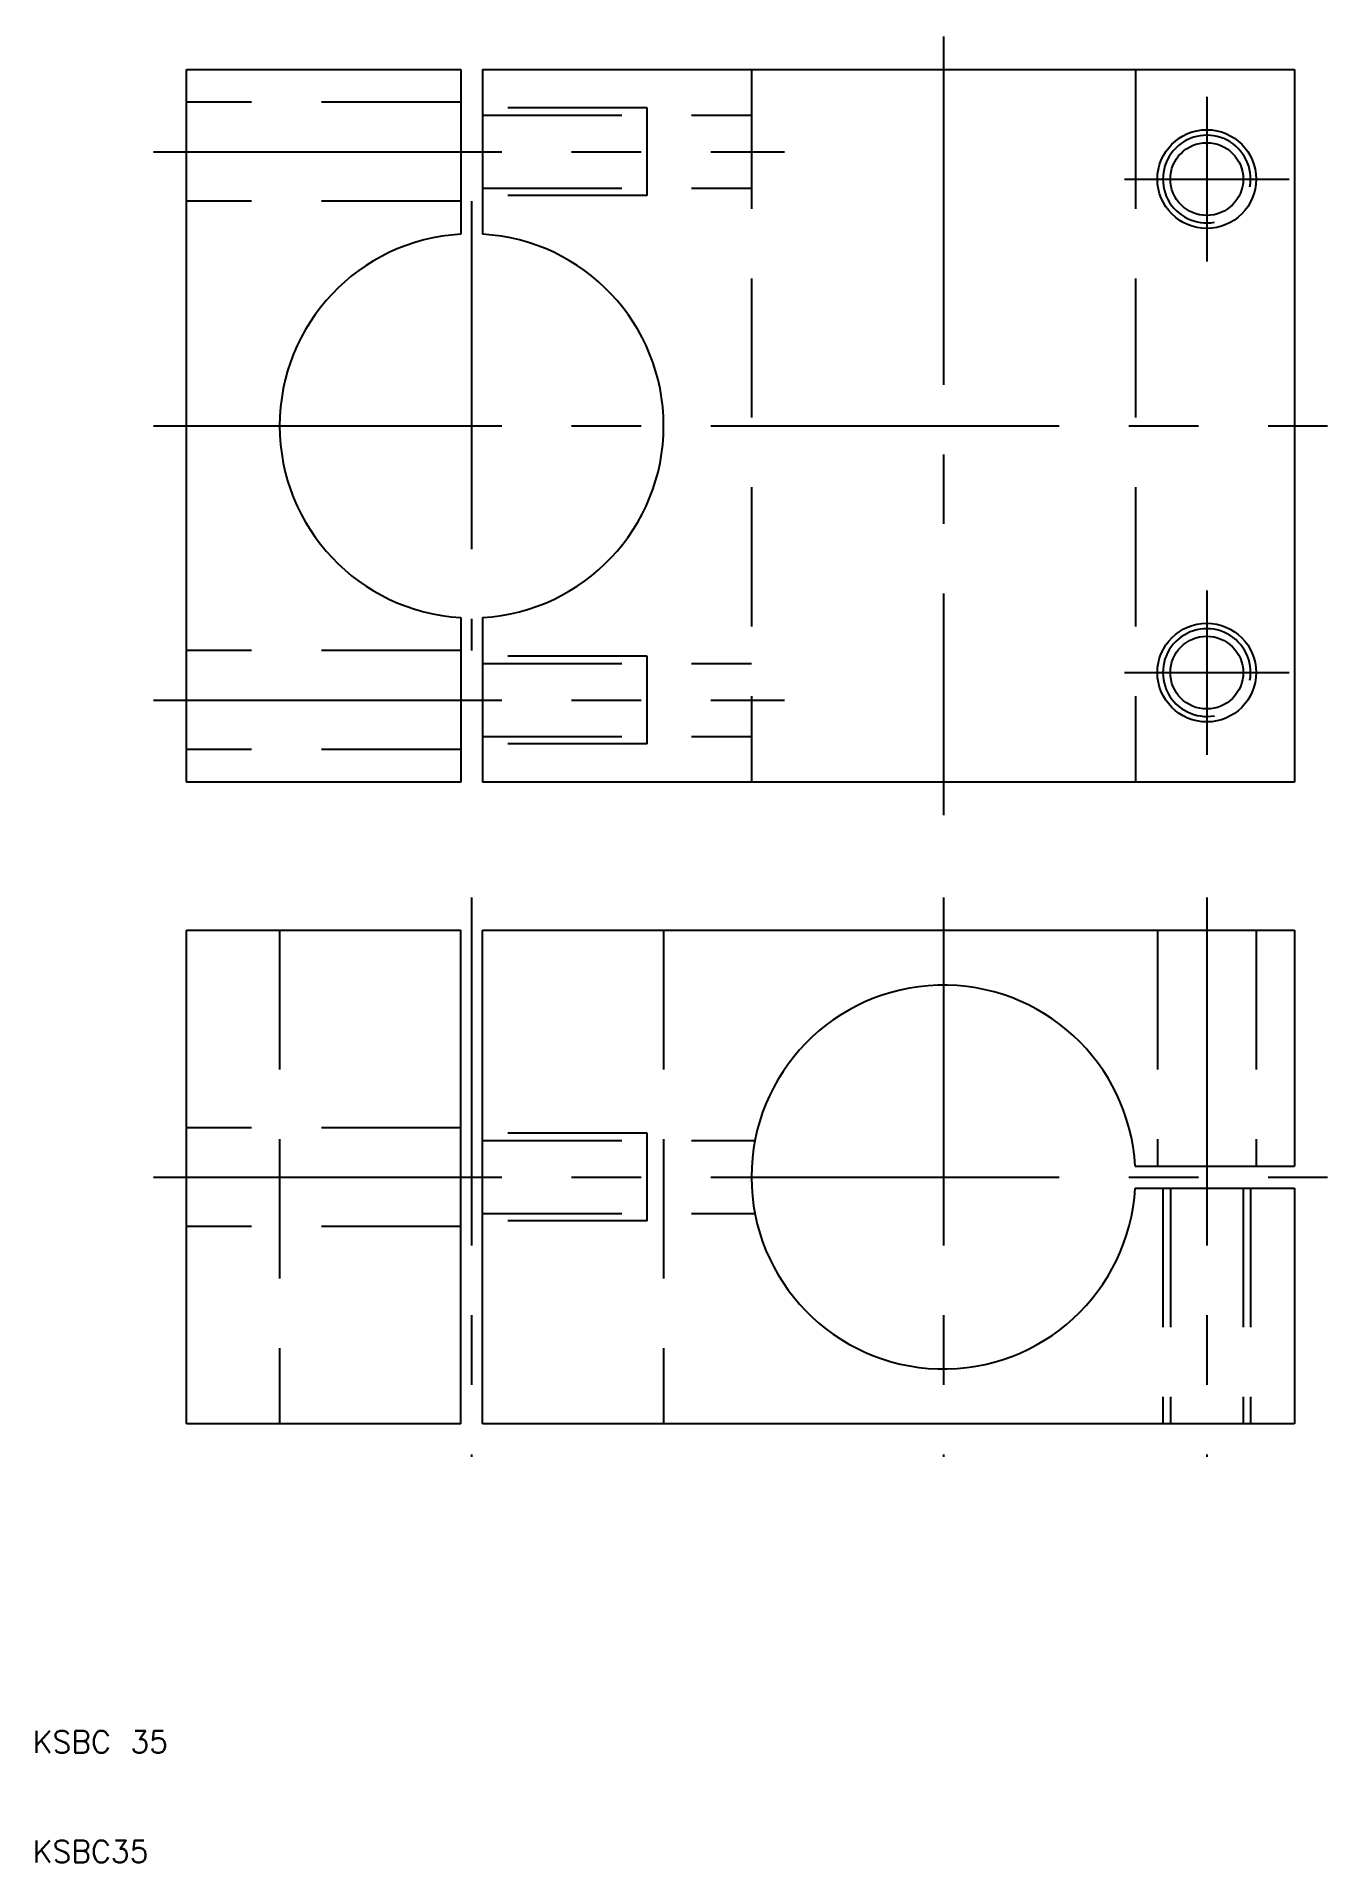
# Model space of a CAD drawing. Extents: x 10 to 128, y 10 to 176.
import ezdxf

# ---------------------------------------------------------------- set-up
doc = ezdxf.new("R2010")
doc.units = 0
doc.linetypes.add('CENTER', pattern=[50.8, 31.75, -6.35, 6.35, -6.35])
doc.linetypes.add('DASHED', pattern=[19.05, 12.7, -6.35])
doc.layers.get('0').update_dxf_attribs({"linetype": 'CONTINUOUS'})
doc.layers.add('CENTER', color=1, linetype='CENTER')
doc.styles.get("Standard").update_dxf_attribs({"font": 'txt.shx'})

msp = doc.modelspace()

# ---------------------------------------------------------------- linework, layer by layer
for p, q in [((24, 108.5), (24, 173.5)), ((24, 173.5), (49, 173.5)), ((49, 173.5), (49, 158.47)), ((51, 173.5), (125, 173.5)), ((51, 173.5), (51, 158.47)), ((125, 173.5), (125, 108.5)), ((49, 123.53), (49, 108.5)), ((51, 123.53), (51, 108.5)), ((49, 108.5), (24, 108.5)), ((125, 108.5), (51, 108.5)), ((24, 95), (49, 95)), ((24, 50), (24, 95)), ((49, 50), (49, 95)), ((51, 95), (125, 95)), ((51, 50), (51, 95)), ((125, 95), (125, 73.5)), ((110.47, 73.5), (125, 73.5)), ((110.47, 71.5), (125, 71.5)), ((125, 71.5), (125, 50)), ((49, 50), (24, 50)), ((125, 50), (51, 50))]:
    msp.add_line(p, q)
at = {"color": 3, "linetype": 'DASHED'}
for p, q in [((75.5, 173.5), (75.5, 108.5)), ((110.5, 173.5), (110.5, 108.5)), ((49, 170.5), (24, 170.5)), ((66, 170), (51, 170)), ((66, 162), (66, 170)), ((51, 169.32), (75.5, 169.32)), ((51, 162.68), (75.5, 162.68)), ((66, 162), (51, 162)), ((49, 161.5), (24, 161.5)), ((49, 120.5), (24, 120.5)), ((66, 120), (51, 120)), ((66, 112), (66, 120)), ((51, 119.32), (75.5, 119.32)), ((51, 112.68), (75.5, 112.68)), ((66, 112), (51, 112)), ((49, 111.5), (24, 111.5)), ((32.5, 95), (32.5, 50)), ((67.5, 95), (67.5, 50)), ((112.5, 95), (112.5, 73.5)), ((121.5, 95), (121.5, 73.5)), ((49, 77), (24, 77)), ((66, 76.5), (51, 76.5)), ((51, 75.82), (75.82, 75.82)), ((66, 68.5), (66, 76.5)), ((113, 71.5), (113, 50)), ((113.68, 71.5), (113.68, 50)), ((120.32, 71.5), (120.32, 50)), ((121, 71.5), (121, 50)), ((51, 69.18), (75.82, 69.18)), ((66, 68.5), (51, 68.5)), ((49, 68), (24, 68))]:
    msp.add_line(p, q, dxfattribs=at)
for centre, radius in [((117, 163.5), 4.5), ((117, 163.5), 3.32), ((117, 118.5), 4.5), ((117, 118.5), 3.32)]:
    msp.add_circle(centre, radius)
at = {"color": 3}
for centre in [(117, 163.5), (117, 118.5)]:
    msp.add_arc(centre, 4, 350, 280, dxfattribs=at)
for centre, start, end in [((50, 141), 93.2758, 266.7242), ((50, 141), 273.2758, 86.7242), ((93, 72.5), 3.2758, 356.7242)]:
    msp.add_arc(centre, 17.5, start, end)
at = {"layer": 'CENTER'}
for p, q in [((93, 176.5), (93, 105.5)), ((117, 171), (117, 156)), ((21, 166), (78.5, 166)), ((109.5, 163.5), (124.5, 163.5)), ((50, 161.5), (50, 120.5)), ((21, 141), (128, 141)), ((117, 126), (117, 111)), ((109.5, 118.5), (124.5, 118.5)), ((21, 116), (78.5, 116)), ((50, 98), (50, 47)), ((93, 98), (93, 47)), ((117, 98), (117, 47)), ((21, 72.5), (128, 72.5))]:
    msp.add_line(p, q, dxfattribs=at)

# ---------------------------------------------------------------- texts
for s, p in [('KSBC 35', (10, 20)), ('KSBC35', (10, 10))]:
    msp.add_text(s, height=2).set_placement(p)

doc.saveas('drawing.dxf')
